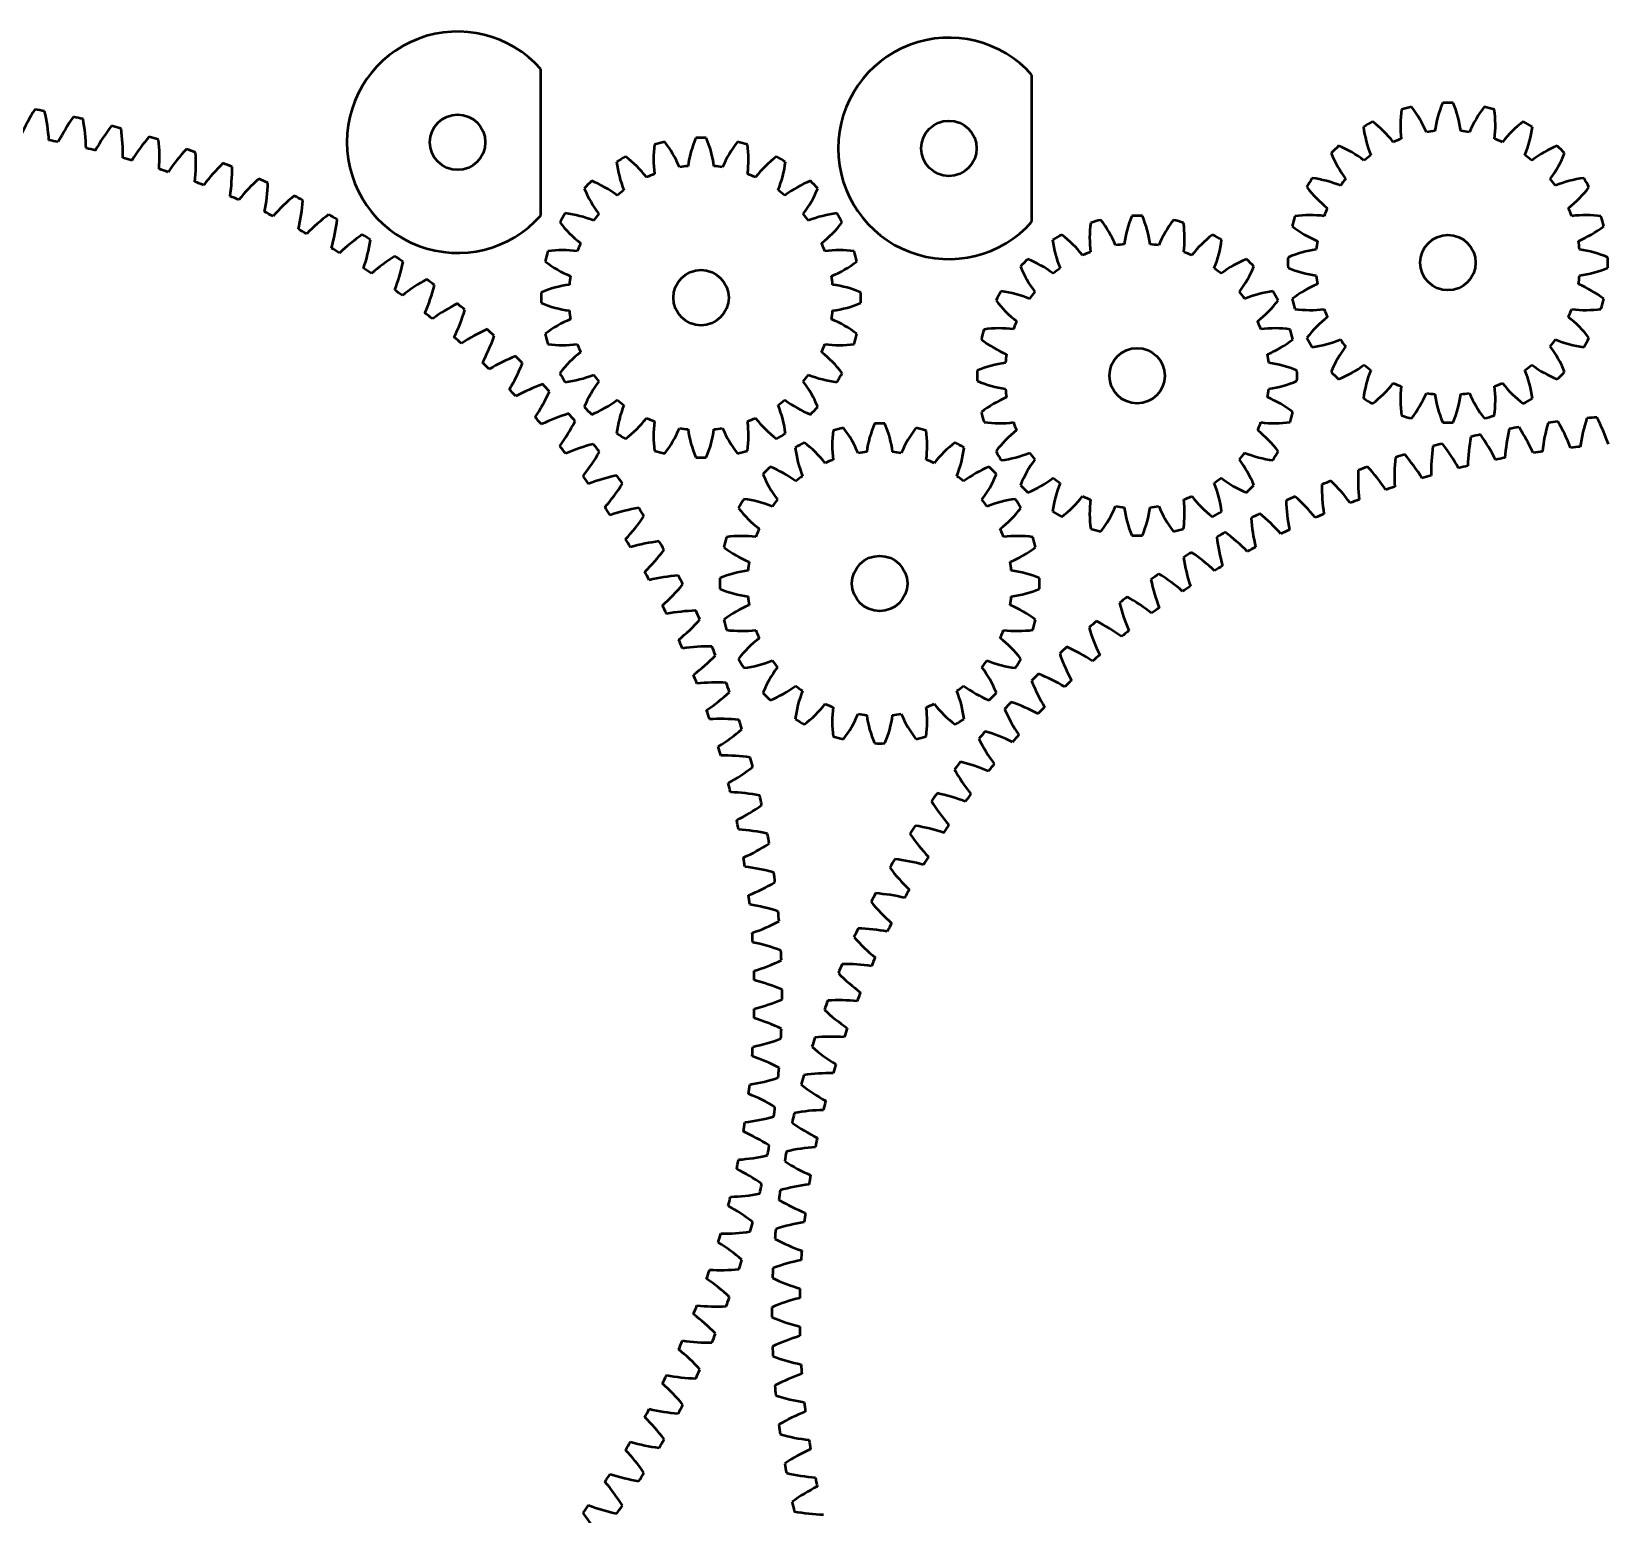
# Model space of a CAD drawing. Header units: inches. Extents: x 0.1 to 23.9, y 0 to 18.
# Drawn here: x 10.94 to 18.06, y 11.25 to 17.95 of the extents above; entities that cross this region are included whole.
import ezdxf

# ---------------------------------------------------------------- set-up
doc = ezdxf.new("R2010")
doc.units = ezdxf.units.IN
doc.header["$MEASUREMENT"] = 0
doc.layers.add('Visible (ANSI)', color=7, linetype='Continuous', lineweight=50)

msp = doc.modelspace()

# ---------------------------------------------------------------- linework, layer by layer
at = {"layer": 'Visible (ANSI)'}
for p, q in [((13.234, 17.1203), (13.234, 17.7817)), ((15.4521, 17.0925), (15.4521, 17.7539))]:
    msp.add_line(p, q, dxfattribs=at)
for centre in [(12.859, 17.451), (15.0771, 17.4232), (17.3302, 16.9074), (13.958, 16.7489), (15.927, 16.3962), (14.7646, 15.458)]:
    msp.add_circle(centre, 0.125, dxfattribs=at)
for centre, radius, start, end in [((12.859, 17.451), 0.5, 41.40962, 318.59038), ((15.0771, 17.4232), 0.5, 41.40962, 318.59038), ((11.6429, 17.1465), 0.8272, 146.82405, 156.00281), ((10.2682, 13.6014), 4.0556, 79.6875, 80.3125), ((10.1888, 17.4029), 0.8272, 3.99719, 13.17595), ((17.6195, 17.5297), 0.5037, 172.14764, 187.22686), ((17.3302, 16.9074), 0.7222, 103.125, 106.875), ((16.7684, 17.3016), 0.5037, 22.77314, 37.85236), ((17.7707, 17.4336), 0.5037, 157.14764, 172.22686), ((17.3302, 16.9074), 0.7222, 88.125, 91.875), ((16.8896, 17.4336), 0.5037, 7.77314, 22.85236), ((17.8919, 17.3016), 0.5037, 142.14764, 157.22686), ((17.3302, 16.9074), 0.7222, 73.125, 76.875), ((17.0408, 17.5297), 0.5037, 352.77314, 7.85236), ((11.7963, 17.0831), 0.8272, 144.32405, 153.50281), ((10.2682, 13.6014), 4.0556, 77.1875, 77.8125), ((10.3547, 17.4027), 0.8272, 1.49719, 10.67595), ((11.9467, 17.0131), 0.8272, 141.82405, 151.00281), ((10.2682, 13.6014), 4.0556, 74.6875, 75.3125), ((17.3302, 16.9074), 0.7222, 118.125, 121.875), ((17.4486, 17.5834), 0.5037, 187.14764, 202.22686), ((16.6855, 17.1428), 0.5037, 37.77314, 52.85236), ((17.9748, 17.1428), 0.5037, 127.14764, 142.22686), ((17.3302, 16.9074), 0.7222, 58.125, 61.875), ((17.2118, 17.5834), 0.5037, 337.77314, 352.85236), ((10.2682, 13.6014), 3.9306, 78.4375, 79.0625), ((10.5204, 17.3953), 0.8272, 358.99719, 8.17595), ((12.0939, 16.9367), 0.8272, 139.32405, 148.50281), ((10.2682, 13.6014), 4.0556, 72.1875, 72.8125), ((10.6857, 17.3807), 0.8272, 356.49719, 5.67595), ((13.958, 16.7489), 0.7222, 103.125, 106.875), ((13.3962, 17.1432), 0.5037, 22.77314, 37.85236), ((14.3985, 17.2751), 0.5037, 157.14764, 172.22686), ((13.958, 16.7489), 0.7222, 88.125, 91.875), ((13.5174, 17.2751), 0.5037, 7.77314, 22.85236), ((14.5197, 17.1432), 0.5037, 142.14764, 157.22686), ((13.958, 16.7489), 0.7222, 73.125, 76.875), ((17.3302, 16.9074), 0.5972, 110.625, 114.375), ((17.3302, 16.9074), 0.5972, 95.625, 99.375), ((17.3302, 16.9074), 0.5972, 80.625, 84.375), ((17.3302, 16.9074), 0.5972, 65.625, 69.375), ((10.2682, 13.6014), 3.9306, 75.9375, 76.5625), ((10.2682, 13.6014), 3.9306, 73.4375, 74.0625), ((12.2376, 16.8539), 0.8272, 136.82405, 146.00281), ((10.2682, 13.6014), 4.0556, 69.6875, 70.3125), ((10.8501, 17.3589), 0.8272, 353.99719, 3.17595), ((13.958, 16.7489), 0.7222, 118.125, 121.875), ((13.3133, 16.9844), 0.5037, 37.77314, 52.85236), ((14.2473, 17.3712), 0.5037, 172.14764, 187.22686), ((13.6686, 17.3712), 0.5037, 352.77314, 7.85236), ((14.6026, 16.9844), 0.5037, 127.14764, 142.22686), ((13.958, 16.7489), 0.7222, 58.125, 61.875), ((17.3302, 16.9074), 0.7222, 133.125, 136.875), ((17.2696, 17.591), 0.5037, 202.14764, 217.22686), ((16.6466, 16.968), 0.5037, 52.77314, 67.85236), ((17.3302, 16.9074), 0.5972, 125.625, 129.375), ((17.3302, 16.9074), 0.5972, 50.625, 54.375), ((18.0138, 16.968), 0.5037, 112.14764, 127.22686), ((17.3908, 17.591), 0.5037, 322.77314, 337.85236), ((17.3302, 16.9074), 0.7222, 43.125, 46.875), ((10.2682, 13.6014), 3.9306, 70.9375, 71.5625), ((12.3776, 16.7649), 0.8272, 134.32405, 143.50281), ((10.2682, 13.6014), 4.0556, 67.1875, 67.8125), ((11.0135, 17.3299), 0.8272, 351.49719, 0.67595), ((14.0764, 17.4249), 0.5037, 187.14764, 202.22686), ((13.958, 16.7489), 0.5972, 110.625, 114.375), ((13.958, 16.7489), 0.5972, 95.625, 99.375), ((13.958, 16.7489), 0.5972, 80.625, 84.375), ((13.958, 16.7489), 0.5972, 65.625, 69.375), ((13.8396, 17.4249), 0.5037, 337.77314, 352.85236), ((10.2682, 13.6014), 3.9306, 68.4375, 69.0625), ((12.5136, 16.6698), 0.8272, 131.82405, 141.00281), ((10.2682, 13.6014), 4.0556, 64.6875, 65.3125), ((11.1754, 17.2939), 0.8272, 348.99719, 358.17595), ((13.958, 16.7489), 0.7222, 133.125, 136.875), ((13.8974, 17.4325), 0.5037, 202.14764, 217.22686), ((13.2744, 16.8095), 0.5037, 52.77314, 67.85236), ((13.958, 16.7489), 0.5972, 125.625, 129.375), ((13.958, 16.7489), 0.5972, 50.625, 54.375), ((14.6415, 16.8095), 0.5037, 112.14764, 127.22686), ((14.0185, 17.4325), 0.5037, 322.77314, 337.85236), ((13.958, 16.7489), 0.7222, 43.125, 46.875), ((17.3302, 16.9074), 0.7222, 148.125, 151.875), ((17.0947, 17.552), 0.5037, 217.14764, 232.22686), ((16.6542, 16.789), 0.5037, 67.77314, 82.85236), ((17.3302, 16.9074), 0.5972, 140.625, 144.375), ((17.3302, 16.9074), 0.5972, 35.625, 39.375), ((18.0061, 16.789), 0.5037, 97.14764, 112.22686), ((17.5656, 17.552), 0.5037, 307.77314, 322.85236), ((17.3302, 16.9074), 0.7222, 28.125, 31.875), ((10.2682, 13.6014), 3.9306, 65.9375, 66.5625), ((12.6453, 16.569), 0.8272, 129.32405, 138.50281), ((10.2682, 13.6014), 4.0556, 62.1875, 62.8125), ((11.3356, 17.2508), 0.8272, 346.49719, 355.67595), ((10.2682, 13.6014), 3.9306, 63.4375, 64.0625), ((12.7725, 16.4625), 0.8272, 126.82405, 136.00281), ((10.2682, 13.6014), 4.0556, 59.6875, 60.3125), ((11.4938, 17.2008), 0.8272, 343.99719, 353.17595), ((13.958, 16.7489), 0.7222, 148.125, 151.875), ((13.7225, 17.3935), 0.5037, 217.14764, 232.22686), ((13.282, 16.6305), 0.5037, 67.77314, 82.85236), ((13.958, 16.7489), 0.5972, 140.625, 144.375), ((13.958, 16.7489), 0.5972, 35.625, 39.375), ((14.6339, 16.6305), 0.5037, 97.14764, 112.22686), ((14.1934, 17.3935), 0.5037, 307.77314, 322.85236), ((13.958, 16.7489), 0.7222, 28.125, 31.875), ((15.927, 16.3962), 0.7222, 103.125, 106.875), ((15.3653, 16.7905), 0.5037, 22.77314, 37.85236), ((16.3675, 16.9225), 0.5037, 157.14764, 172.22686), ((15.927, 16.3962), 0.7222, 88.125, 91.875), ((15.4865, 16.9225), 0.5037, 7.77314, 22.85236), ((16.4887, 16.7905), 0.5037, 142.14764, 157.22686), ((15.927, 16.3962), 0.7222, 73.125, 76.875), ((17.3302, 16.9074), 0.7222, 163.125, 166.875), ((16.7079, 16.618), 0.5037, 82.77314, 97.85236), ((17.3302, 16.9074), 0.5972, 155.625, 159.375), ((17.3302, 16.9074), 0.5972, 20.625, 24.375), ((17.9525, 16.618), 0.5037, 82.14764, 97.22686), ((17.3302, 16.9074), 0.7222, 13.125, 16.875), ((10.2682, 13.6014), 3.9306, 60.9375, 61.5625), ((12.8949, 16.3505), 0.8272, 124.32405, 133.50281), ((10.2682, 13.6014), 4.0556, 57.1875, 57.8125), ((15.927, 16.3962), 0.7222, 118.125, 121.875), ((15.2824, 16.6317), 0.5037, 37.77314, 52.85236), ((16.2163, 17.0186), 0.5037, 172.14764, 187.22686), ((15.6377, 17.0186), 0.5037, 352.77314, 7.85236), ((16.5716, 16.6317), 0.5037, 127.14764, 142.22686), ((15.927, 16.3962), 0.7222, 58.125, 61.875), ((16.9359, 17.4691), 0.5037, 232.14764, 247.22686), ((17.7244, 17.4691), 0.5037, 292.77314, 307.85236), ((10.2682, 13.6014), 3.9306, 58.4375, 59.0625), ((11.6496, 17.1439), 0.8272, 341.49719, 350.67595), ((13.958, 16.7489), 0.7222, 163.125, 166.875), ((13.3356, 16.4596), 0.5037, 82.77314, 97.85236), ((13.958, 16.7489), 0.5972, 155.625, 159.375), ((13.958, 16.7489), 0.5972, 20.625, 24.375), ((14.5803, 16.4596), 0.5037, 82.14764, 97.22686), ((13.958, 16.7489), 0.7222, 13.125, 16.875), ((16.0454, 17.0722), 0.5037, 187.14764, 202.22686), ((15.927, 16.3962), 0.5972, 110.625, 114.375), ((15.927, 16.3962), 0.5972, 95.625, 99.375), ((15.927, 16.3962), 0.5972, 80.625, 84.375), ((15.927, 16.3962), 0.5972, 65.625, 69.375), ((15.8086, 17.0722), 0.5037, 337.77314, 352.85236), ((16.8039, 16.4668), 0.5037, 97.77314, 112.85236), ((17.3302, 16.9074), 0.5972, 170.625, 174.375), ((17.3302, 16.9074), 0.5972, 5.625, 9.375), ((17.8564, 16.4668), 0.5037, 67.14764, 82.22686), ((10.2682, 13.6014), 3.9306, 55.9375, 56.5625), ((13.0123, 16.2333), 0.8272, 121.82405, 131.00281), ((11.8028, 17.0802), 0.8272, 338.99719, 348.17595), ((10.2682, 13.6014), 4.0556, 54.6875, 55.3125), ((13.5637, 17.3106), 0.5037, 232.14764, 247.22686), ((14.3522, 17.3106), 0.5037, 292.77314, 307.85236), ((15.927, 16.3962), 0.7222, 133.125, 136.875), ((15.8664, 17.0798), 0.5037, 202.14764, 217.22686), ((15.2434, 16.4568), 0.5037, 52.77314, 67.85236), ((15.927, 16.3962), 0.5972, 125.625, 129.375), ((15.927, 16.3962), 0.5972, 50.625, 54.375), ((16.6106, 16.4568), 0.5037, 112.14764, 127.22686), ((15.9876, 17.0798), 0.5037, 322.77314, 337.85236), ((15.927, 16.3962), 0.7222, 43.125, 46.875), ((17.3302, 16.9074), 0.7222, 178.125, 181.875), ((16.8039, 17.3479), 0.5037, 247.14764, 262.22686), ((17.8564, 17.3479), 0.5037, 277.77314, 292.85236), ((17.3302, 16.9074), 0.7222, 358.125, 1.875), ((13.1245, 16.1111), 0.8272, 119.32405, 128.50281), ((11.9531, 17.01), 0.8272, 336.49719, 345.67595), ((10.2682, 13.6014), 4.0556, 52.1875, 52.8125), ((13.4317, 16.3084), 0.5037, 97.77314, 112.85236), ((13.958, 16.7489), 0.5972, 170.625, 174.375), ((13.958, 16.7489), 0.5972, 5.625, 9.375), ((14.4842, 16.3084), 0.5037, 67.14764, 82.22686), ((16.9359, 16.3457), 0.5037, 112.77314, 127.85236), ((17.3302, 16.9074), 0.5972, 185.625, 189.375), ((17.3302, 16.9074), 0.5972, 350.625, 354.375), ((17.7244, 16.3457), 0.5037, 52.14764, 67.22686), ((10.2682, 13.6014), 3.9306, 53.4375, 54.0625), ((13.958, 16.7489), 0.7222, 178.125, 181.875), ((13.958, 16.7489), 0.7222, 358.125, 1.875), ((15.927, 16.3962), 0.7222, 148.125, 151.875), ((15.6915, 17.0409), 0.5037, 217.14764, 232.22686), ((15.251, 16.2778), 0.5037, 67.77314, 82.85236), ((15.927, 16.3962), 0.5972, 140.625, 144.375), ((15.927, 16.3962), 0.5972, 35.625, 39.375), ((16.603, 16.2778), 0.5037, 97.14764, 112.22686), ((16.1625, 17.0409), 0.5037, 307.77314, 322.85236), ((15.927, 16.3962), 0.7222, 28.125, 31.875), ((17.3302, 16.9074), 0.7222, 193.125, 196.875), ((17.3302, 16.9074), 0.7222, 343.125, 346.875), ((10.2682, 13.6014), 3.9306, 50.9375, 51.5625), ((13.2313, 15.9841), 0.8272, 116.82405, 126.00281), ((12.1002, 16.9332), 0.8272, 333.99719, 343.17595), ((10.2682, 13.6014), 4.0556, 49.6875, 50.3125), ((13.4317, 17.1894), 0.5037, 247.14764, 262.22686), ((13.958, 16.7489), 0.5972, 185.625, 189.375), ((13.958, 16.7489), 0.5972, 350.625, 354.375), ((14.4842, 17.1894), 0.5037, 277.77314, 292.85236), ((16.7079, 17.1967), 0.5037, 262.14764, 277.22686), ((17.0947, 16.2628), 0.5037, 127.77314, 142.85236), ((17.3302, 16.9074), 0.5972, 200.625, 204.375), ((17.3302, 16.9074), 0.5972, 335.625, 339.375), ((17.5656, 16.2628), 0.5037, 37.14764, 52.22686), ((17.9525, 17.1967), 0.5037, 262.77314, 277.85236), ((13.3324, 15.8526), 0.8272, 114.32405, 123.50281), ((10.2682, 13.6014), 4.0556, 47.1875, 47.8125), ((13.5637, 16.1872), 0.5037, 112.77314, 127.85236), ((14.3522, 16.1872), 0.5037, 52.14764, 67.22686), ((15.927, 16.3962), 0.7222, 163.125, 166.875), ((15.3047, 16.1069), 0.5037, 82.77314, 97.85236), ((15.927, 16.3962), 0.5972, 155.625, 159.375), ((15.927, 16.3962), 0.5972, 20.625, 24.375), ((16.5493, 16.1069), 0.5037, 82.14764, 97.22686), ((15.927, 16.3962), 0.7222, 13.125, 16.875), ((10.2682, 13.6014), 3.9306, 48.4375, 49.0625), ((12.2438, 16.8502), 0.8272, 331.49719, 340.67595), ((13.958, 16.7489), 0.7222, 193.125, 196.875), ((13.3356, 17.0382), 0.5037, 262.14764, 277.22686), ((13.958, 16.7489), 0.5972, 200.625, 204.375), ((13.958, 16.7489), 0.5972, 335.625, 339.375), ((14.5803, 17.0382), 0.5037, 262.77314, 277.85236), ((13.958, 16.7489), 0.7222, 343.125, 346.875), ((15.5327, 16.958), 0.5037, 232.14764, 247.22686), ((16.3213, 16.958), 0.5037, 292.77314, 307.85236), ((17.3302, 16.9074), 0.7222, 208.125, 211.875), ((16.6542, 17.0258), 0.5037, 277.14764, 292.22686), ((17.2696, 16.2238), 0.5037, 142.77314, 157.85236), ((17.3302, 16.9074), 0.5972, 215.625, 219.375), ((17.3302, 16.9074), 0.5972, 320.625, 324.375), ((17.3908, 16.2238), 0.5037, 22.14764, 37.22686), ((18.0061, 17.0258), 0.5037, 247.77314, 262.85236), ((17.3302, 16.9074), 0.7222, 328.125, 331.875), ((10.2682, 13.6014), 3.9306, 45.9375, 46.5625), ((13.4277, 15.7168), 0.8272, 111.82405, 121.00281), ((12.3836, 16.7609), 0.8272, 328.99719, 338.17595), ((10.2682, 13.6014), 4.0556, 44.6875, 45.3125), ((13.7225, 16.1043), 0.5037, 127.77314, 142.85236), ((14.1934, 16.1043), 0.5037, 37.14764, 52.22686), ((15.4008, 15.9557), 0.5037, 97.77314, 112.85236), ((15.927, 16.3962), 0.5972, 170.625, 174.375), ((15.927, 16.3962), 0.5972, 5.625, 9.375), ((16.4532, 15.9557), 0.5037, 67.14764, 82.22686), ((13.958, 16.7489), 0.7222, 208.125, 211.875), ((13.282, 16.8673), 0.5037, 277.14764, 292.22686), ((13.958, 16.7489), 0.5972, 215.625, 219.375), ((13.958, 16.7489), 0.5972, 320.625, 324.375), ((14.6339, 16.8673), 0.5037, 247.77314, 262.85236), ((13.958, 16.7489), 0.7222, 328.125, 331.875), ((15.927, 16.3962), 0.7222, 178.125, 181.875), ((15.927, 16.3962), 0.7222, 358.125, 1.875), ((17.3302, 16.9074), 0.7222, 223.125, 226.875), ((16.6466, 16.8468), 0.5037, 292.14764, 307.22686), ((17.4486, 16.2314), 0.5037, 157.77314, 172.85236), ((17.3302, 16.9074), 0.5972, 230.625, 234.375), ((17.3302, 16.9074), 0.5972, 305.625, 309.375), ((17.2118, 16.2314), 0.5037, 7.14764, 22.22686), ((18.0138, 16.8468), 0.5037, 232.77314, 247.85236), ((17.3302, 16.9074), 0.7222, 313.125, 316.875), ((10.2682, 13.6014), 3.9306, 43.4375, 44.0625), ((13.517, 15.577), 0.8272, 109.32405, 118.50281), ((12.5194, 16.6656), 0.8272, 326.49719, 335.67595), ((10.2682, 13.6014), 4.0556, 42.1875, 42.8125), ((13.8974, 16.0653), 0.5037, 142.77314, 157.85236), ((14.0185, 16.0653), 0.5037, 22.14764, 37.22686), ((15.4008, 16.8368), 0.5037, 247.14764, 262.22686), ((15.927, 16.3962), 0.5972, 185.625, 189.375), ((15.927, 16.3962), 0.5972, 350.625, 354.375), ((16.4532, 16.8368), 0.5037, 277.77314, 292.85236), ((16.6855, 16.6719), 0.5037, 307.14764, 322.22686), ((17.3302, 16.9074), 0.5972, 245.625, 249.375), ((17.6195, 16.2851), 0.5037, 172.77314, 187.85236), ((16.7684, 16.5131), 0.5037, 322.14764, 337.22686), ((17.3302, 16.9074), 0.5972, 260.625, 264.375), ((17.7707, 16.3812), 0.5037, 187.77314, 202.85236), ((16.8896, 16.3812), 0.5037, 337.14764, 352.22686), ((17.3302, 16.9074), 0.5972, 275.625, 279.375), ((17.8919, 16.5131), 0.5037, 202.77314, 217.85236), ((17.0408, 16.2851), 0.5037, 352.14764, 7.22686), ((17.3302, 16.9074), 0.5972, 290.625, 294.375), ((17.9748, 16.6719), 0.5037, 217.77314, 232.85236), ((13.958, 16.7489), 0.7222, 223.125, 226.875), ((13.2744, 16.6883), 0.5037, 292.14764, 307.22686), ((14.0764, 16.0729), 0.5037, 157.77314, 172.85236), ((13.958, 16.7489), 0.5972, 230.625, 234.375), ((13.958, 16.7489), 0.5972, 305.625, 309.375), ((13.8396, 16.0729), 0.5037, 7.14764, 22.22686), ((14.6415, 16.6883), 0.5037, 232.77314, 247.85236), ((13.958, 16.7489), 0.7222, 313.125, 316.875), ((15.5327, 15.8345), 0.5037, 112.77314, 127.85236), ((16.3213, 15.8345), 0.5037, 52.14764, 67.22686), ((17.3302, 16.9074), 0.7222, 238.125, 241.875), ((17.3302, 16.9074), 0.7222, 298.125, 301.875), ((10.2682, 13.6014), 3.9306, 40.9375, 41.5625), ((13.6, 15.4334), 0.8272, 106.82405, 116.00281), ((12.6509, 16.5645), 0.8272, 323.99719, 333.17595), ((10.2682, 13.6014), 4.0556, 39.6875, 40.3125), ((13.3133, 16.5135), 0.5037, 307.14764, 322.22686), ((13.958, 16.7489), 0.5972, 245.625, 249.375), ((14.2473, 16.1266), 0.5037, 172.77314, 187.85236), ((13.6686, 16.1266), 0.5037, 352.14764, 7.22686), ((13.958, 16.7489), 0.5972, 290.625, 294.375), ((14.6026, 16.5135), 0.5037, 217.77314, 232.85236), ((15.2051, 15.9842), 0.5037, 157.14764, 172.22686), ((14.7646, 15.458), 0.7222, 88.125, 91.875), ((14.3241, 15.9842), 0.5037, 7.77314, 22.85236), ((15.927, 16.3962), 0.7222, 193.125, 196.875), ((15.3047, 16.6856), 0.5037, 262.14764, 277.22686), ((15.927, 16.3962), 0.5972, 200.625, 204.375), ((15.927, 16.3962), 0.5972, 335.625, 339.375), ((16.5493, 16.6856), 0.5037, 262.77314, 277.85236), ((15.927, 16.3962), 0.7222, 343.125, 346.875), ((17.3302, 16.9074), 0.7222, 253.125, 256.875), ((17.3302, 16.9074), 0.7222, 268.125, 271.875), ((17.3302, 16.9074), 0.7222, 283.125, 286.875), ((18.3335, 12.1663), 4.0556, 99.6875, 100.3125), ((16.9588, 15.7114), 0.8272, 23.99719, 33.17595), ((18.5787, 15.9607), 0.8272, 164.32405, 173.50281), ((18.3335, 12.1663), 4.0556, 97.1875, 97.8125), ((17.1147, 15.768), 0.8272, 21.49719, 30.67595), ((18.7439, 15.9464), 0.8272, 161.82405, 171.00281), ((18.3335, 12.1663), 4.0556, 94.6875, 95.3125), ((17.273, 15.8177), 0.8272, 18.99719, 28.17595), ((13.958, 16.7489), 0.7222, 238.125, 241.875), ((13.3962, 16.3546), 0.5037, 322.14764, 337.22686), ((13.958, 16.7489), 0.5972, 260.625, 264.375), ((14.3985, 16.2227), 0.5037, 187.77314, 202.85236), ((13.5174, 16.2227), 0.5037, 337.14764, 352.22686), ((13.958, 16.7489), 0.5972, 275.625, 279.375), ((14.5197, 16.3546), 0.5037, 202.77314, 217.85236), ((13.958, 16.7489), 0.7222, 298.125, 301.875), ((14.7646, 15.458), 0.7222, 118.125, 121.875), ((14.12, 15.6934), 0.5037, 37.77314, 52.85236), ((15.0539, 16.0803), 0.5037, 172.14764, 187.22686), ((14.7646, 15.458), 0.7222, 103.125, 106.875), ((14.2029, 15.8522), 0.5037, 22.77314, 37.85236), ((15.3263, 15.8522), 0.5037, 142.14764, 157.22686), ((14.7646, 15.458), 0.7222, 73.125, 76.875), ((14.4753, 16.0803), 0.5037, 352.77314, 7.85236), ((15.4092, 15.6934), 0.5037, 127.14764, 142.22686), ((14.7646, 15.458), 0.7222, 58.125, 61.875), ((15.6915, 15.7516), 0.5037, 127.77314, 142.85236), ((16.1625, 15.7516), 0.5037, 37.14764, 52.22686), ((18.247, 15.9676), 0.8272, 169.32405, 178.50281), ((18.3335, 12.1663), 4.0556, 102.1875, 102.8125), ((16.8054, 15.648), 0.8272, 26.49719, 35.67595), ((18.4129, 15.9678), 0.8272, 166.82405, 176.00281), ((10.2682, 13.6014), 3.9306, 38.4375, 39.0625), ((13.6768, 15.2863), 0.8272, 104.32405, 113.50281), ((12.7779, 16.4578), 0.8272, 321.49719, 330.67595), ((10.2682, 13.6014), 4.0556, 37.1875, 37.8125), ((13.958, 16.7489), 0.7222, 253.125, 256.875), ((13.958, 16.7489), 0.7222, 268.125, 271.875), ((13.958, 16.7489), 0.7222, 283.125, 286.875), ((14.883, 16.1339), 0.5037, 187.14764, 202.22686), ((14.7646, 15.458), 0.5972, 95.625, 99.375), ((14.7646, 15.458), 0.5972, 80.625, 84.375), ((14.6462, 16.1339), 0.5037, 337.77314, 352.85236), ((15.927, 16.3962), 0.7222, 208.125, 211.875), ((15.251, 16.5146), 0.5037, 277.14764, 292.22686), ((15.927, 16.3962), 0.5972, 215.625, 219.375), ((15.927, 16.3962), 0.5972, 320.625, 324.375), ((16.603, 16.5146), 0.5037, 247.77314, 262.85236), ((15.927, 16.3962), 0.7222, 328.125, 331.875), ((17.916, 15.9456), 0.8272, 174.32405, 183.50281), ((18.3335, 12.1663), 4.0556, 107.1875, 107.8125), ((16.5078, 15.5016), 0.8272, 31.49719, 40.67595), ((18.0813, 15.9602), 0.8272, 171.82405, 181.00281), ((18.3335, 12.1663), 4.0556, 104.6875, 105.3125), ((16.655, 15.5781), 0.8272, 28.99719, 38.17595), ((18.3335, 12.1663), 3.9306, 100.9375, 101.5625), ((18.3335, 12.1663), 3.9306, 98.4375, 99.0625), ((18.3335, 12.1663), 3.9306, 95.9375, 96.5625), ((14.7646, 15.458), 0.7222, 133.125, 136.875), ((14.704, 16.1416), 0.5037, 202.14764, 217.22686), ((14.081, 15.5185), 0.5037, 52.77314, 67.85236), ((14.7646, 15.458), 0.5972, 110.625, 114.375), ((14.7646, 15.458), 0.5972, 65.625, 69.375), ((15.4482, 15.5185), 0.5037, 112.14764, 127.22686), ((14.8252, 16.1416), 0.5037, 322.77314, 337.85236), ((14.7646, 15.458), 0.7222, 43.125, 46.875), ((15.8664, 15.7127), 0.5037, 142.77314, 157.85236), ((15.9876, 15.7127), 0.5037, 22.14764, 37.22686), ((17.7516, 15.9238), 0.8272, 176.82405, 186.00281), ((18.3335, 12.1663), 4.0556, 109.6875, 110.3125), ((16.364, 15.4188), 0.8272, 33.99719, 43.17595), ((18.3335, 12.1663), 3.9306, 103.4375, 104.0625), ((10.2682, 13.6014), 3.9306, 35.9375, 36.5625), ((13.747, 15.136), 0.8272, 101.82405, 111.00281), ((12.9001, 16.3456), 0.8272, 318.99719, 328.17595), ((10.2682, 13.6014), 4.0556, 34.6875, 35.3125), ((14.7646, 15.458), 0.5972, 125.625, 129.375), ((14.7646, 15.458), 0.5972, 50.625, 54.375), ((15.927, 16.3962), 0.7222, 223.125, 226.875), ((15.2434, 16.3357), 0.5037, 292.14764, 307.22686), ((16.0454, 15.7203), 0.5037, 157.77314, 172.85236), ((15.927, 16.3962), 0.5972, 230.625, 234.375), ((15.927, 16.3962), 0.5972, 305.625, 309.375), ((15.8086, 15.7203), 0.5037, 7.14764, 22.22686), ((16.6106, 16.3357), 0.5037, 232.77314, 247.85236), ((15.927, 16.3962), 0.7222, 313.125, 316.875), ((18.3335, 12.1663), 4.0556, 112.1875, 112.8125), ((17.5882, 15.8948), 0.8272, 179.32405, 188.50281), ((16.2241, 15.3298), 0.8272, 36.49719, 45.67595), ((18.3335, 12.1663), 3.9306, 108.4375, 109.0625), ((18.3335, 12.1663), 3.9306, 105.9375, 106.5625), ((14.7646, 15.458), 0.7222, 148.125, 151.875), ((14.0886, 15.3396), 0.5037, 67.77314, 82.85236), ((14.7646, 15.458), 0.5972, 140.625, 144.375), ((14.7646, 15.458), 0.5972, 35.625, 39.375), ((15.4406, 15.3396), 0.5037, 97.14764, 112.22686), ((14.7646, 15.458), 0.7222, 28.125, 31.875), ((15.2824, 16.1608), 0.5037, 307.14764, 322.22686), ((15.927, 16.3962), 0.5972, 245.625, 249.375), ((16.2163, 15.7739), 0.5037, 172.77314, 187.85236), ((15.3653, 16.002), 0.5037, 322.14764, 337.22686), ((15.927, 16.3962), 0.5972, 260.625, 264.375), ((15.927, 16.3962), 0.5972, 275.625, 279.375), ((16.4887, 16.002), 0.5037, 202.77314, 217.85236), ((15.6377, 15.7739), 0.5037, 352.14764, 7.22686), ((15.927, 16.3962), 0.5972, 290.625, 294.375), ((16.5716, 16.1608), 0.5037, 217.77314, 232.85236), ((18.3335, 12.1663), 4.0556, 114.6875, 115.3125), ((17.4263, 15.8588), 0.8272, 181.82405, 191.00281), ((16.0881, 15.2348), 0.8272, 38.99719, 48.17595), ((18.3335, 12.1663), 3.9306, 110.9375, 111.5625), ((10.2682, 13.6014), 3.9306, 33.4375, 34.0625), ((13.8107, 14.9828), 0.8272, 99.32405, 108.50281), ((13.0173, 16.2281), 0.8272, 316.49719, 325.67595), ((10.2682, 13.6014), 4.0556, 32.1875, 32.8125), ((14.5292, 16.1026), 0.5037, 217.14764, 232.22686), ((15.0001, 16.1026), 0.5037, 307.77314, 322.85236), ((15.927, 16.3962), 0.7222, 238.125, 241.875), ((16.3675, 15.87), 0.5037, 187.77314, 202.85236), ((15.4865, 15.87), 0.5037, 337.14764, 352.22686), ((15.927, 16.3962), 0.7222, 298.125, 301.875), ((18.3335, 12.1663), 4.0556, 117.1875, 117.8125), ((17.2661, 15.8157), 0.8272, 184.32405, 193.50281), ((15.9564, 15.1339), 0.8272, 41.49719, 50.67595), ((18.3335, 12.1663), 3.9306, 113.4375, 114.0625), ((14.7646, 15.458), 0.7222, 163.125, 166.875), ((14.1423, 15.1686), 0.5037, 82.77314, 97.85236), ((14.7646, 15.458), 0.5972, 155.625, 159.375), ((14.7646, 15.458), 0.5972, 20.625, 24.375), ((15.3869, 15.1686), 0.5037, 82.14764, 97.22686), ((14.7646, 15.458), 0.7222, 13.125, 16.875), ((15.927, 16.3962), 0.7222, 253.125, 256.875), ((15.927, 16.3962), 0.7222, 268.125, 271.875), ((15.927, 16.3962), 0.7222, 283.125, 286.875), ((18.3335, 12.1663), 4.0556, 119.6875, 120.3125), ((17.1079, 15.7657), 0.8272, 186.82405, 196.00281), ((15.8292, 15.0274), 0.8272, 43.99719, 53.17595), ((18.3335, 12.1663), 3.9306, 115.9375, 116.5625), ((10.2682, 13.6014), 3.9306, 30.9375, 31.5625), ((13.8675, 14.827), 0.8272, 96.82405, 106.00281), ((13.1293, 16.1057), 0.8272, 313.99719, 323.17595), ((10.2682, 13.6014), 4.0556, 29.6875, 30.3125), ((14.3703, 16.0197), 0.5037, 232.14764, 247.22686), ((15.1589, 16.0197), 0.5037, 292.77314, 307.85236), ((18.3335, 12.1663), 4.0556, 122.1875, 122.8125), ((15.7068, 14.9154), 0.8272, 46.49719, 55.67595), ((18.3335, 12.1663), 3.9306, 118.4375, 119.0625), ((14.7646, 15.458), 0.5972, 170.625, 174.375), ((14.7646, 15.458), 0.5972, 5.625, 9.375), ((16.9521, 15.7088), 0.8272, 189.32405, 198.50281), ((18.3335, 12.1663), 3.9306, 120.9375, 121.5625), ((10.2682, 13.6014), 3.9306, 28.4375, 29.0625), ((13.9176, 14.6688), 0.8272, 94.32405, 103.50281), ((13.2358, 15.9785), 0.8272, 311.49719, 320.67595), ((10.2682, 13.6014), 4.0556, 27.1875, 27.8125), ((14.7646, 15.458), 0.7222, 178.125, 181.875), ((14.2384, 15.0174), 0.5037, 97.77314, 112.85236), ((15.2908, 15.0174), 0.5037, 67.14764, 82.22686), ((14.7646, 15.458), 0.7222, 358.125, 1.875), ((18.3335, 12.1663), 4.0556, 124.6875, 125.3125), ((16.7989, 15.6452), 0.8272, 191.82405, 201.00281), ((15.5893, 14.7982), 0.8272, 48.99719, 58.17595), ((14.2384, 15.8985), 0.5037, 247.14764, 262.22686), ((14.7646, 15.458), 0.5972, 185.625, 189.375), ((14.7646, 15.458), 0.5972, 350.625, 354.375), ((15.2908, 15.8985), 0.5037, 277.77314, 292.85236), ((18.3335, 12.1663), 4.0556, 127.1875, 127.8125), ((15.4772, 14.676), 0.8272, 51.49719, 60.67595), ((18.3335, 12.1663), 3.9306, 123.4375, 124.0625), ((10.2682, 13.6014), 3.9306, 25.9375, 26.5625), ((13.9607, 14.5086), 0.8272, 91.82405, 101.00281), ((10.2682, 13.6014), 4.0556, 24.6875, 25.3125), ((14.3703, 14.8962), 0.5037, 112.77314, 127.85236), ((15.1589, 14.8962), 0.5037, 52.14764, 67.22686), ((16.6486, 15.5749), 0.8272, 194.32405, 203.50281), ((18.3335, 12.1663), 3.9306, 125.9375, 126.5625), ((13.3366, 15.8468), 0.8272, 308.99719, 318.17595), ((14.7646, 15.458), 0.7222, 193.125, 196.875), ((14.1423, 15.7473), 0.5037, 262.14764, 277.22686), ((14.7646, 15.458), 0.5972, 200.625, 204.375), ((14.7646, 15.458), 0.5972, 335.625, 339.375), ((15.3869, 15.7473), 0.5037, 262.77314, 277.85236), ((14.7646, 15.458), 0.7222, 343.125, 346.875), ((18.3335, 12.1663), 4.0556, 129.6875, 130.3125), ((16.5015, 15.4982), 0.8272, 196.82405, 206.00281), ((15.3704, 14.549), 0.8272, 53.99719, 63.17595), ((18.3335, 12.1663), 3.9306, 128.4375, 129.0625), ((10.2682, 13.6014), 3.9306, 23.4375, 24.0625), ((13.9967, 14.3467), 0.8272, 89.32405, 98.50281), ((10.2682, 13.6014), 4.0556, 22.1875, 22.8125), ((14.5292, 14.8133), 0.5037, 127.77314, 142.85236), ((15.0001, 14.8133), 0.5037, 37.14764, 52.22686), ((18.3335, 12.1663), 4.0556, 132.1875, 132.8125), ((15.2693, 14.4175), 0.8272, 56.49719, 65.67595), ((13.4317, 15.7109), 0.8272, 306.49719, 315.67595), ((14.7646, 15.458), 0.7222, 208.125, 211.875), ((14.0886, 15.5764), 0.5037, 277.14764, 292.22686), ((14.7646, 15.458), 0.5972, 215.625, 219.375), ((14.7646, 15.458), 0.5972, 320.625, 324.375), ((15.4406, 15.5764), 0.5037, 247.77314, 262.85236), ((14.7646, 15.458), 0.7222, 328.125, 331.875), ((16.3579, 15.4151), 0.8272, 199.32405, 208.50281), ((18.3335, 12.1663), 3.9306, 130.9375, 131.5625), ((10.2682, 13.6014), 3.9306, 20.9375, 21.5625), ((14.704, 14.7744), 0.5037, 142.77314, 157.85236), ((14.8252, 14.7744), 0.5037, 22.14764, 37.22686), ((18.3335, 12.1663), 4.0556, 134.6875, 135.3125), ((15.174, 14.2817), 0.8272, 58.99719, 68.17595), ((14.0257, 14.1833), 0.8272, 86.82405, 96.00281), ((13.5207, 15.5709), 0.8272, 303.99719, 313.17595), ((10.2682, 13.6014), 4.0556, 19.6875, 20.3125), ((14.7646, 15.458), 0.7222, 223.125, 226.875), ((14.081, 15.3974), 0.5037, 292.14764, 307.22686), ((14.883, 14.782), 0.5037, 157.77314, 172.85236), ((14.7646, 15.458), 0.5972, 230.625, 234.375), ((14.7646, 15.458), 0.5972, 305.625, 309.375), ((14.6462, 14.782), 0.5037, 7.14764, 22.22686), ((15.4482, 15.3974), 0.5037, 232.77314, 247.85236), ((14.7646, 15.458), 0.7222, 313.125, 316.875), ((16.2181, 15.3258), 0.8272, 201.82405, 211.00281), ((18.3335, 12.1663), 3.9306, 133.4375, 134.0625), ((10.2682, 13.6014), 3.9306, 18.4375, 19.0625), ((14.12, 15.2225), 0.5037, 307.14764, 322.22686), ((14.7646, 15.458), 0.5972, 245.625, 249.375), ((15.0539, 14.8356), 0.5037, 172.77314, 187.85236), ((14.4753, 14.8356), 0.5037, 352.14764, 7.22686), ((14.7646, 15.458), 0.5972, 290.625, 294.375), ((15.4092, 15.2225), 0.5037, 217.77314, 232.85236), ((18.3335, 12.1663), 4.0556, 137.1875, 137.8125), ((16.0823, 15.2305), 0.8272, 204.32405, 213.50281), ((15.0847, 14.1419), 0.8272, 61.49719, 70.67595), ((18.3335, 12.1663), 3.9306, 135.9375, 136.5625), ((14.0475, 14.0189), 0.8272, 84.32405, 93.50281), ((10.2682, 13.6014), 4.0556, 17.1875, 17.8125), ((14.7646, 15.458), 0.7222, 238.125, 241.875), ((14.2029, 15.0637), 0.5037, 322.14764, 337.22686), ((14.7646, 15.458), 0.5972, 260.625, 264.375), ((15.2051, 14.9317), 0.5037, 187.77314, 202.85236), ((14.3241, 14.9317), 0.5037, 337.14764, 352.22686), ((14.7646, 15.458), 0.5972, 275.625, 279.375), ((15.3263, 15.0637), 0.5037, 202.77314, 217.85236), ((14.7646, 15.458), 0.7222, 298.125, 301.875), ((13.6035, 15.4271), 0.8272, 301.49719, 310.67595), ((14.7646, 15.458), 0.7222, 253.125, 256.875), ((14.7646, 15.458), 0.7222, 283.125, 286.875), ((18.3335, 12.1663), 4.0556, 139.6875, 140.3125), ((15.9508, 15.1294), 0.8272, 206.82405, 216.00281), ((15.0017, 13.9983), 0.8272, 63.99719, 73.17595), ((18.3335, 12.1663), 3.9306, 138.4375, 139.0625), ((10.2682, 13.6014), 3.9306, 15.9375, 16.5625), ((14.0621, 13.8536), 0.8272, 81.82405, 91.00281), ((10.2682, 13.6014), 4.0556, 14.6875, 15.3125), ((14.7646, 15.458), 0.7222, 268.125, 271.875), ((13.6799, 15.2799), 0.8272, 298.99719, 308.17595), ((18.3335, 12.1663), 4.0556, 142.1875, 142.8125), ((15.8238, 15.0227), 0.8272, 209.32405, 218.50281), ((14.9249, 13.8512), 0.8272, 66.49719, 75.67595), ((18.3335, 12.1663), 3.9306, 140.9375, 141.5625), ((10.2682, 13.6014), 3.9306, 13.4375, 14.0625), ((14.0695, 13.6879), 0.8272, 79.32405, 88.50281), ((13.7499, 15.1295), 0.8272, 296.49719, 305.67595), ((10.2682, 13.6014), 4.0556, 12.1875, 12.8125), ((18.3335, 12.1663), 4.0556, 144.6875, 145.3125), ((15.7016, 14.9105), 0.8272, 211.82405, 221.00281), ((14.8547, 13.7009), 0.8272, 68.99719, 78.17595), ((18.3335, 12.1663), 3.9306, 143.4375, 144.0625), ((10.2682, 13.6014), 3.9306, 10.9375, 11.5625), ((14.0697, 13.522), 0.8272, 76.82405, 86.00281), ((10.2682, 13.6014), 4.0556, 9.6875, 10.3125), ((18.3335, 12.1663), 4.0556, 147.1875, 147.8125), ((15.5844, 14.7931), 0.8272, 214.32405, 223.50281), ((14.791, 13.5477), 0.8272, 71.49719, 80.67595), ((18.3335, 12.1663), 3.9306, 145.9375, 146.5625), ((13.8132, 14.9761), 0.8272, 293.99719, 303.17595), ((10.2682, 13.6014), 3.9306, 8.4375, 9.0625), ((14.0626, 13.3562), 0.8272, 74.32405, 83.50281), ((18.3335, 12.1663), 4.0556, 149.6875, 150.3125), ((15.4724, 14.6706), 0.8272, 216.82405, 226.00281), ((14.7342, 13.3919), 0.8272, 73.99719, 83.17595), ((18.3335, 12.1663), 3.9306, 148.4375, 149.0625), ((13.8698, 14.8202), 0.8272, 291.49719, 300.67595), ((10.2682, 13.6014), 4.0556, 7.1875, 7.8125), ((10.2682, 13.6014), 3.9306, 5.9375, 6.5625), ((18.3335, 12.1663), 4.0556, 152.1875, 152.8125), ((14.6841, 13.2337), 0.8272, 76.49719, 85.67595), ((18.3335, 12.1663), 3.9306, 150.9375, 151.5625), ((14.0483, 13.191), 0.8272, 71.82405, 81.00281), ((10.2682, 13.6014), 4.0556, 4.6875, 5.3125), ((15.3659, 14.5435), 0.8272, 219.32405, 228.50281), ((13.9196, 14.6619), 0.8272, 288.99719, 298.17595), ((18.3335, 12.1663), 4.0556, 154.6875, 155.3125), ((14.641, 13.0735), 0.8272, 78.99719, 88.17595), ((18.3335, 12.1663), 3.9306, 153.4375, 154.0625), ((10.2682, 13.6014), 3.9306, 3.4375, 4.0625), ((14.0268, 13.0265), 0.8272, 69.32405, 78.50281), ((15.2651, 14.4118), 0.8272, 221.82405, 231.00281), ((13.9624, 14.5017), 0.8272, 286.49719, 295.67595), ((10.2682, 13.6014), 4.0556, 2.1875, 2.8125), ((18.3335, 12.1663), 3.9306, 155.9375, 156.5625), ((10.2682, 13.6014), 3.9306, 0.9375, 1.5625), ((18.3335, 12.1663), 4.0556, 157.1875, 157.8125), ((15.17, 14.2758), 0.8272, 224.32405, 233.50281), ((14.605, 12.9116), 0.8272, 81.49719, 90.67595), ((13.9981, 12.8631), 0.8272, 66.82405, 76.00281), ((10.2682, 13.6014), 4.0556, 359.6875, 0.3125), ((18.3335, 12.1663), 3.9306, 158.4375, 159.0625), ((10.2682, 13.6014), 3.9306, 358.4375, 359.0625), ((13.9981, 14.3397), 0.8272, 283.99719, 293.17595), ((18.3335, 12.1663), 4.0556, 159.6875, 160.3125), ((15.081, 14.1358), 0.8272, 226.82405, 236.00281), ((14.576, 12.7482), 0.8272, 83.99719, 93.17595), ((13.9624, 12.7011), 0.8272, 64.32405, 73.50281), ((14.0268, 14.1763), 0.8272, 281.49719, 290.67595), ((10.2682, 13.6014), 4.0556, 357.1875, 357.8125), ((18.3335, 12.1663), 4.0556, 162.1875, 162.8125), ((14.5542, 12.5838), 0.8272, 86.49719, 95.67595), ((18.3335, 12.1663), 3.9306, 160.9375, 161.5625), ((10.2682, 13.6014), 3.9306, 355.9375, 356.5625), ((13.9196, 12.5408), 0.8272, 61.82405, 71.00281), ((14.9982, 13.992), 0.8272, 229.32405, 238.50281), ((10.2682, 13.6014), 4.0556, 354.6875, 355.3125), ((14.5396, 12.4185), 0.8272, 88.99719, 98.17595), ((18.3335, 12.1663), 3.9306, 163.4375, 164.0625), ((10.2682, 13.6014), 3.9306, 353.4375, 354.0625), ((14.0483, 14.0118), 0.8272, 278.99719, 288.17595), ((18.3335, 12.1663), 4.0556, 164.6875, 165.3125), ((14.9218, 13.8448), 0.8272, 231.82405, 241.00281), ((13.8698, 12.3825), 0.8272, 59.32405, 68.50281), ((18.3335, 12.1663), 3.9306, 165.9375, 166.5625), ((14.0626, 13.8465), 0.8272, 276.49719, 285.67595), ((10.2682, 13.6014), 4.0556, 352.1875, 352.8125), ((18.3335, 12.1663), 4.0556, 167.1875, 167.8125), ((14.5322, 12.2528), 0.8272, 91.49719, 100.67595), ((10.2682, 13.6014), 3.9306, 350.9375, 351.5625), ((13.8132, 12.2266), 0.8272, 56.82405, 66.00281), ((14.8518, 13.6944), 0.8272, 234.32405, 243.50281), ((10.2682, 13.6014), 4.0556, 349.6875, 350.3125), ((18.3335, 12.1663), 4.0556, 169.6875, 170.3125), ((14.532, 12.0869), 0.8272, 93.99719, 103.17595), ((18.3335, 12.1663), 3.9306, 168.4375, 169.0625), ((10.2682, 13.6014), 3.9306, 348.4375, 349.0625), ((14.0697, 13.6807), 0.8272, 273.99719, 283.17595), ((14.7885, 13.5411), 0.8272, 236.82405, 246.00281), ((13.7499, 12.0733), 0.8272, 54.32405, 63.50281), ((10.2682, 13.6014), 4.0556, 347.1875, 347.8125), ((18.3335, 12.1663), 3.9306, 170.9375, 171.5625), ((10.2682, 13.6014), 3.9306, 345.9375, 346.5625), ((14.0695, 13.5148), 0.8272, 271.49719, 280.67595), ((18.3335, 12.1663), 4.0556, 172.1875, 172.8125), ((14.7319, 13.3851), 0.8272, 239.32405, 248.50281), ((14.5391, 11.9212), 0.8272, 96.49719, 105.67595), ((13.6799, 11.9228), 0.8272, 51.82405, 61.00281), ((18.3335, 12.1663), 3.9306, 173.4375, 174.0625), ((10.2682, 13.6014), 4.0556, 344.6875, 345.3125), ((18.3335, 12.1663), 4.0556, 174.6875, 175.3125), ((14.5534, 11.7559), 0.8272, 98.99719, 108.17595), ((10.2682, 13.6014), 3.9306, 343.4375, 344.0625), ((13.6035, 11.7756), 0.8272, 49.32405, 58.50281), ((14.0621, 13.3491), 0.8272, 268.99719, 278.17595), ((14.6821, 13.2269), 0.8272, 241.82405, 251.00281), ((10.2682, 13.6014), 4.0556, 342.1875, 342.8125), ((14.5749, 11.5914), 0.8272, 101.49719, 110.67595), ((18.3335, 12.1663), 3.9306, 175.9375, 176.5625), ((10.2682, 13.6014), 3.9306, 340.9375, 341.5625), ((13.5207, 11.6319), 0.8272, 46.82405, 56.00281), ((14.0475, 13.1839), 0.8272, 266.49719, 275.67595), ((18.3335, 12.1663), 4.0556, 177.1875, 177.8125), ((14.6393, 13.0666), 0.8272, 244.32405, 253.50281), ((18.3335, 12.1663), 3.9306, 178.4375, 179.0625), ((10.2682, 13.6014), 3.9306, 338.4375, 339.0625), ((14.0257, 13.0194), 0.8272, 263.99719, 273.17595), ((10.2682, 13.6014), 4.0556, 339.6875, 340.3125), ((14.6036, 11.428), 0.8272, 103.99719, 113.17595), ((18.3335, 12.1663), 4.0556, 179.6875, 180.3125), ((13.4317, 11.4919), 0.8272, 44.32405, 53.50281), ((14.6036, 12.9046), 0.8272, 246.82405, 256.00281), ((10.2682, 13.6014), 3.9306, 335.9375, 336.5625), ((13.9967, 12.8561), 0.8272, 261.49719, 270.67595), ((10.2682, 13.6014), 4.0556, 337.1875, 337.8125), ((14.6393, 11.266), 0.8272, 106.49719, 115.67595), ((18.3335, 12.1663), 3.9306, 180.9375, 181.5625), ((13.3366, 11.3559), 0.8272, 41.82405, 51.00281), ((18.3335, 12.1663), 4.0556, 182.1875, 182.8125), ((14.5749, 12.7412), 0.8272, 249.32405, 258.50281), ((10.2682, 13.6014), 4.0556, 334.6875, 335.3125), ((18.3335, 12.1663), 3.9306, 183.4375, 184.0625), ((10.2682, 13.6014), 3.9306, 333.4375, 334.0625), ((13.2358, 11.2242), 0.8272, 39.32405, 48.50281), ((13.9607, 12.6941), 0.8272, 258.99719, 268.17595), ((14.6821, 11.1057), 0.8272, 108.99719, 118.17595), ((18.3335, 12.1663), 4.0556, 184.6875, 185.3125), ((10.2682, 13.6014), 4.0556, 332.1875, 332.8125), ((14.5534, 12.5767), 0.8272, 251.82405, 261.00281), ((18.3335, 12.1663), 3.9306, 185.9375, 186.5625), ((10.2682, 13.6014), 3.9306, 330.9375, 331.5625), ((13.1293, 11.097), 0.8272, 36.82405, 46.00281), ((13.9176, 12.5339), 0.8272, 256.49719, 265.67595), ((14.7319, 10.9474), 0.8272, 111.49719, 120.67595), ((18.3335, 12.1663), 4.0556, 187.1875, 187.8125), ((14.5391, 12.4114), 0.8272, 254.32405, 263.50281), ((10.2682, 13.6014), 3.9306, 328.4375, 329.0625), ((13.0173, 10.9746), 0.8272, 34.32405, 43.50281), ((13.8675, 12.3758), 0.8272, 253.99719, 263.17595), ((10.2682, 13.6014), 4.0556, 329.6875, 330.3125), ((14.7885, 10.7915), 0.8272, 113.99719, 123.17595), ((18.3335, 12.1663), 3.9306, 188.4375, 189.0625), ((18.3335, 12.1663), 4.0556, 189.6875, 190.3125), ((10.2682, 13.6014), 3.9306, 325.9375, 326.5625), ((12.9001, 10.8572), 0.8272, 31.82405, 41.00281), ((13.8107, 12.2199), 0.8272, 251.49719, 260.67595), ((10.2682, 13.6014), 4.0556, 327.1875, 327.8125), ((14.532, 12.2457), 0.8272, 256.82405, 266.00281), ((18.3335, 12.1663), 3.9306, 190.9375, 191.5625), ((14.8518, 10.6382), 0.8272, 116.49719, 125.67595), ((10.2682, 13.6014), 3.9306, 323.4375, 324.0625), ((12.7779, 10.745), 0.8272, 29.32405, 38.50281), ((13.747, 12.0667), 0.8272, 248.99719, 258.17595), ((10.2682, 13.6014), 4.0556, 324.6875, 325.3125), ((18.3335, 12.1663), 4.0556, 192.1875, 192.8125), ((14.5322, 12.0798), 0.8272, 259.32405, 268.50281)]:
    msp.add_arc(centre, radius, start, end, dxfattribs=at)

doc.saveas('drawing.dxf')
